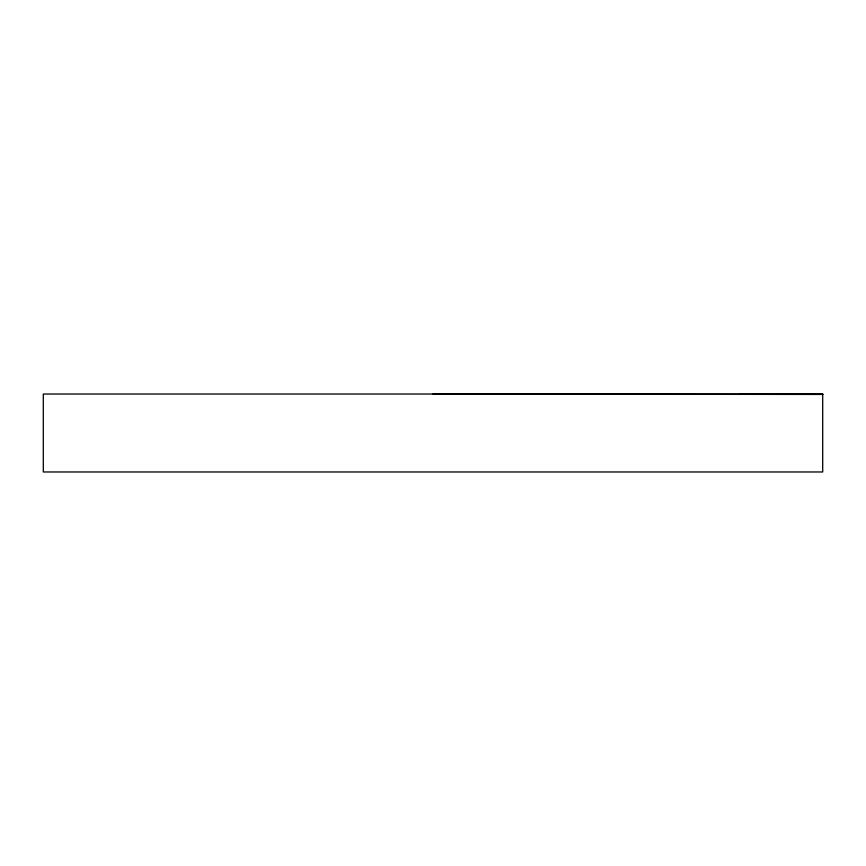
<?xml version="1.0" encoding="UTF-8"?>
<svg xmlns="http://www.w3.org/2000/svg" width="866" height="866" viewBox="0 0 866 866"><rect width="100%" height="100%" fill="white"/><g stroke="black" fill="none" stroke-linecap="round" stroke-linejoin="round"><path stroke-width="1.3" d="M739.629 394.225L822.7 394.236M822.7 394.452L433 394.03M822.7 394.03L43.3 394.03L43.3 471.97L822.7 471.97L822.7 394.03"/></g></svg>
